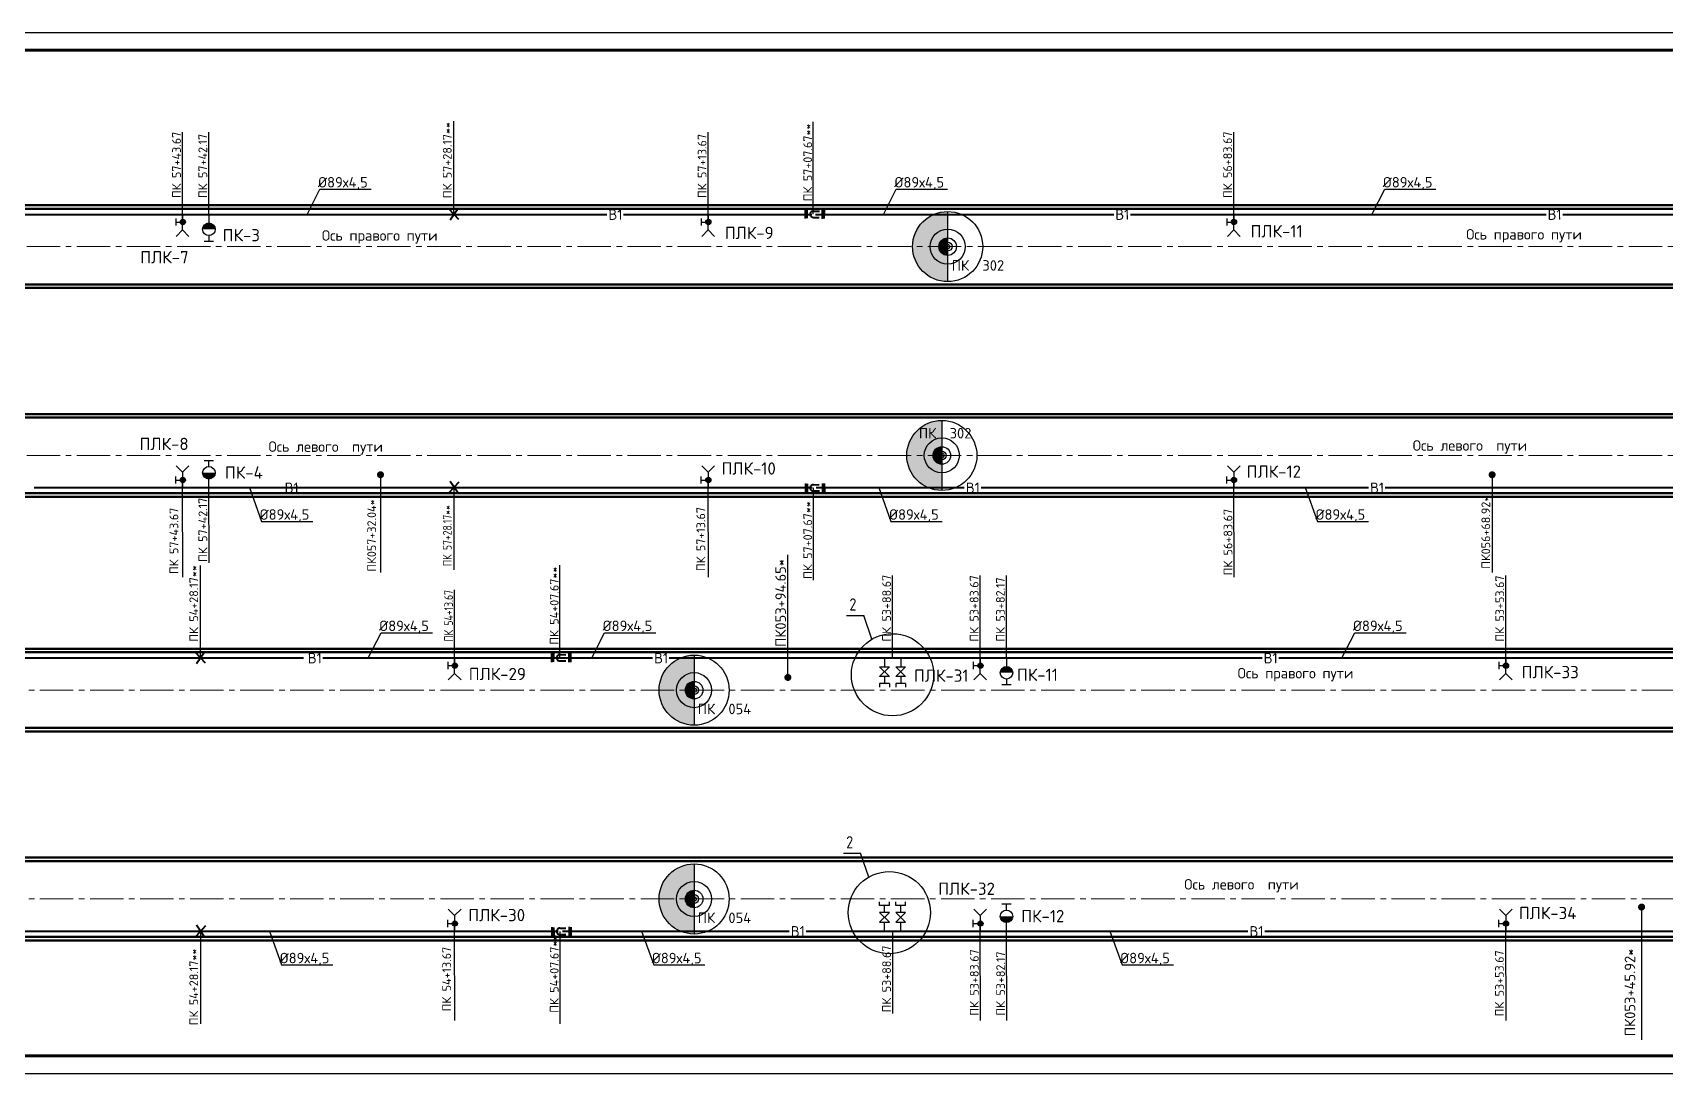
# Paper-space layout 'л2-л8' of a CAD drawing. Header units: millimetres. Extents: x 10032 to 18918, y -3051 to 627.
# Drawn here: x 17014.2 to 17480.1, y -1378.9 to -1081.9 of the extents above; entities that cross this region are included whole.
import ezdxf

# ---------------------------------------------------------------- set-up
doc = ezdxf.new("R2010")
doc.units = ezdxf.units.MM
doc.header["$LTSCALE"] = 0.5
doc.linetypes.add('CENTER2', pattern=[28.575, 19.05, -3.175, 3.175, -3.175])
for name, color, linetype in [('1_NADPIS', 7, 'Continuous'), ('3_Текст', 7, 'Continuous'), ('FORMAT', 7, 'Continuous'), ('NADPISI', 110, 'Continuous'), ('ВК_надписи', 7, 'Continuous'), ('ВК_сети', 4, 'Continuous'), ('ГТ_ПК', 2, 'Continuous'), ('ГТ_ПК @ 0.25', 2, 'Continuous'), ('ГТ_ПК @ 0.5', 2, 'Continuous'), ('ГТ_ПК @ 1', 2, 'Continuous'), ('ГТ_ПК @ 2', 2, 'Continuous'), ('ГТ_ПК @ 4', 2, 'Continuous')]:
    doc.layers.add(name, color=color, linetype=linetype)
for name, color, linetype, lineweight in [('1_PK500', 5, 'Continuous', 35), ('_Формат', 7, 'Continuous', 35), ('А_Конструкции', 4, 'Continuous', 50), ('АР_Оси', 242, 'CENTER2', 18)]:
    doc.layers.add(name, color=color, linetype=linetype, lineweight=lineweight)
doc.styles.add('RS-3-08', font='romans.shx', dxfattribs={"width": 0.8, "height": 3})
doc.styles.add('Стандарт ММП', font='isocpeur.ttf')

# ---------------------------------------------------------------- blocks, each defined once
blk = doc.blocks.new('ПК')
at = {"layer": 'ГТ_ПК'}
blk.add_hatch(color=0, dxfattribs=at).paths.add_polyline_path([(0, -2.5, 0.414214), (2.5, 0, 0.414214), (0, 2.5)])
at = {"layer": 'ГТ_ПК', "color": 0}
blk.add_line((0, -2.5), (0, 2.5), dxfattribs=at)
blk.add_circle((0, 0), 2.5, dxfattribs=at)
blk = doc.blocks.new('*U460')
at = {"layer": 'ГТ_ПК @ 0.25', "extrusion": (9.32183e-09, 7.72587e-22, 1), "xscale": 0.2500000000000059, "yscale": 0.2500000000000053, "zscale": 0.2500000000000053, "rotation": 180}
blk.add_blockref('ПК', (17275.31, -1142.99, 0), dxfattribs=at)
at = {"layer": 'ГТ_ПК @ 0.5', "extrusion": (9.32183e-09, 7.72587e-22, 1), "xscale": 0.5000000000000185, "yscale": 0.5000000000000173, "zscale": 0.5000000000000173, "rotation": 180}
blk.add_blockref('ПК', (17275.31, -1142.99, 0), dxfattribs=at)
at = {"layer": 'ГТ_ПК @ 1', "extrusion": (9.32183e-09, 7.72587e-22, 1), "rotation": 179.9999999999641}
blk.add_blockref('ПК', (17275.31, -1142.99, 0), dxfattribs=at)
at = {"layer": 'ГТ_ПК @ 2', "extrusion": (9.32183e-09, 7.72587e-22, 1), "xscale": 2.000000000000074, "yscale": 2.000000000000069, "zscale": 2.000000000000069, "rotation": 180}
blk.add_blockref('ПК', (17275.31, -1142.99, 0), dxfattribs=at)
at = {"layer": 'ГТ_ПК @ 4', "extrusion": (9.32183e-09, 7.72587e-22, 1), "xscale": 4.000000000000095, "yscale": 4.000000000000085, "zscale": 4.000000000000085, "rotation": 180}
blk.add_blockref('ПК', (17275.31, -1142.99, 0), dxfattribs=at)
blk = doc.blocks.new('*U463')
at = {"layer": 'ГТ_ПК @ 0.25', "extrusion": (9.32183e-09, 7.72587e-22, 1), "xscale": 0.2500000000000059, "yscale": 0.2500000000000053, "zscale": 0.2500000000000053, "rotation": 180}
blk.add_blockref('ПК', (17202.96, -1269.57, 0), dxfattribs=at)
at = {"layer": 'ГТ_ПК @ 0.5', "extrusion": (9.32183e-09, 7.72587e-22, 1), "xscale": 0.5000000000000185, "yscale": 0.5000000000000173, "zscale": 0.5000000000000173, "rotation": 180}
blk.add_blockref('ПК', (17202.96, -1269.57, 0), dxfattribs=at)
at = {"layer": 'ГТ_ПК @ 1', "extrusion": (9.32183e-09, 7.72587e-22, 1), "rotation": 179.9999999999641}
blk.add_blockref('ПК', (17202.96, -1269.57, 0), dxfattribs=at)
at = {"layer": 'ГТ_ПК @ 2', "extrusion": (9.32183e-09, 7.72587e-22, 1), "xscale": 2.000000000000074, "yscale": 2.000000000000069, "zscale": 2.000000000000069, "rotation": 180}
blk.add_blockref('ПК', (17202.96, -1269.57, 0), dxfattribs=at)
at = {"layer": 'ГТ_ПК @ 4', "extrusion": (9.32183e-09, 7.72587e-22, 1), "xscale": 4.000000000000095, "yscale": 4.000000000000085, "zscale": 4.000000000000085, "rotation": 180}
blk.add_blockref('ПК', (17202.96, -1269.57, 0), dxfattribs=at)
blk = doc.blocks.new('*U477')
at = {"layer": 'ГТ_ПК @ 0.25', "extrusion": (9.32183e-09, 7.72587e-22, 1), "xscale": 0.2500000000000059, "yscale": 0.2500000000000053, "zscale": 0.2500000000000053, "rotation": 180}
blk.add_blockref('ПК', (17273.65, -1202.59, 0), dxfattribs=at)
at = {"layer": 'ГТ_ПК @ 0.5', "extrusion": (9.32183e-09, 7.72587e-22, 1), "xscale": 0.5000000000000185, "yscale": 0.5000000000000173, "zscale": 0.5000000000000173, "rotation": 180}
blk.add_blockref('ПК', (17273.65, -1202.59, 0), dxfattribs=at)
at = {"layer": 'ГТ_ПК @ 1', "extrusion": (9.32183e-09, 7.72587e-22, 1), "rotation": 179.9999999999641}
blk.add_blockref('ПК', (17273.65, -1202.59, 0), dxfattribs=at)
at = {"layer": 'ГТ_ПК @ 2', "extrusion": (9.32183e-09, 7.72587e-22, 1), "xscale": 2.000000000000074, "yscale": 2.000000000000069, "zscale": 2.000000000000069, "rotation": 180}
blk.add_blockref('ПК', (17273.65, -1202.59, 0), dxfattribs=at)
at = {"layer": 'ГТ_ПК @ 4', "extrusion": (9.32183e-09, 7.72587e-22, 1), "xscale": 4.000000000000095, "yscale": 4.000000000000085, "zscale": 4.000000000000085, "rotation": 180}
blk.add_blockref('ПК', (17273.65, -1202.59, 0), dxfattribs=at)
blk = doc.blocks.new('*U480')
at = {"layer": 'ГТ_ПК @ 0.25', "extrusion": (9.32183e-09, 7.72587e-22, 1), "xscale": 0.2500000000000059, "yscale": 0.2500000000000053, "zscale": 0.2500000000000053, "rotation": 180}
blk.add_blockref('ПК', (17202.96, -1329.17, 0), dxfattribs=at)
at = {"layer": 'ГТ_ПК @ 0.5', "extrusion": (9.32183e-09, 7.72587e-22, 1), "xscale": 0.5000000000000185, "yscale": 0.5000000000000173, "zscale": 0.5000000000000173, "rotation": 180}
blk.add_blockref('ПК', (17202.96, -1329.17, 0), dxfattribs=at)
at = {"layer": 'ГТ_ПК @ 1', "extrusion": (9.32183e-09, 7.72587e-22, 1), "rotation": 179.9999999999641}
blk.add_blockref('ПК', (17202.96, -1329.17, 0), dxfattribs=at)
at = {"layer": 'ГТ_ПК @ 2', "extrusion": (9.32183e-09, 7.72587e-22, 1), "xscale": 2.000000000000074, "yscale": 2.000000000000069, "zscale": 2.000000000000069, "rotation": 180}
blk.add_blockref('ПК', (17202.96, -1329.17, 0), dxfattribs=at)
at = {"layer": 'ГТ_ПК @ 4', "extrusion": (9.32183e-09, 7.72587e-22, 1), "xscale": 4.000000000000095, "yscale": 4.000000000000085, "zscale": 4.000000000000085, "rotation": 180}
blk.add_blockref('ПК', (17202.96, -1329.17, 0), dxfattribs=at)

psp = doc.layouts.new('л2-л8')

# ---------------------------------------------------------------- hatches: boundary and pattern name
at = {"layer": 'ВК_сети', "ltscale": 0.5}
h = psp.add_hatch(color=5, dxfattribs=at)
h.paths.add_polyline_path([(17057.7718, -1135.9777, 0.41421356), (17057.0218, -1135.2277), (17057.0218, -1135.9777)])
h.paths.add_polyline_path([(17057.7718, -1135.9777), (17057.0218, -1135.9777), (17057.0218, -1136.7277, 0.41421356)])
h.paths.add_polyline_path([(17057.0218, -1135.9777), (17057.0218, -1135.2277, 0.58408052), (17056.38, -1136.3657)])
h.paths.add_polyline_path([(17057.0218, -1136.7277), (17057.0218, -1135.9777), (17056.38, -1136.3657, 0.26256208)])
h = psp.add_hatch(color=1, dxfattribs=at)
h.paths.add_polyline_path([(17062.6602, -1138.0366), (17066.2602, -1138.0366, 0.09159777), (17066.1414, -1137.3935), (17062.779, -1137.3935, 0.09159777)])
h.paths.add_polyline_path([(17062.779, -1137.3935), (17066.1414, -1137.3935, 0.68812614)])
h = psp.add_hatch(color=1, dxfattribs=at)
h.paths.add_polyline_path([(17062.6602, -1138.0366), (17066.2602, -1138.0366, 0.09159777), (17066.1414, -1137.3935), (17062.779, -1137.3935, 0.09159777)])
h.paths.add_polyline_path([(17062.779, -1137.3935), (17066.1414, -1137.3935, 0.68812614)])
h = psp.add_hatch(color=5, dxfattribs=at)
h.paths.add_polyline_path([(17207.7718, -1135.9777, 0.41421356), (17207.0218, -1135.2277), (17207.0218, -1135.9777)])
h.paths.add_polyline_path([(17207.7718, -1135.9777), (17207.0218, -1135.9777), (17207.0218, -1136.7277, 0.41421356)])
h.paths.add_polyline_path([(17207.0218, -1135.9777), (17207.0218, -1135.2277, 0.58408052), (17206.38, -1136.3657)])
h.paths.add_polyline_path([(17207.0218, -1136.7277), (17207.0218, -1135.9777), (17206.38, -1136.3657, 0.26256208)])
h = psp.add_hatch(color=5, dxfattribs=at)
h.paths.add_polyline_path([(17357.7718, -1135.9777, 0.41421356), (17357.0218, -1135.2277), (17357.0218, -1135.9777)])
h.paths.add_polyline_path([(17357.7718, -1135.9777), (17357.0218, -1135.9777), (17357.0218, -1136.7277, 0.41421356)])
h.paths.add_polyline_path([(17357.0218, -1135.9777), (17357.0218, -1135.2277, 0.58408052), (17356.38, -1136.3657)])
h.paths.add_polyline_path([(17357.0218, -1136.7277), (17357.0218, -1135.9777), (17356.38, -1136.3657, 0.26256208)])
h = psp.add_hatch(color=5, dxfattribs=at)
h.paths.add_polyline_path([(17057.7718, -1209.6009, -0.41421356), (17057.0218, -1210.3509), (17057.0218, -1209.6009)])
h.paths.add_polyline_path([(17057.7718, -1209.6009), (17057.0218, -1209.6009), (17057.0218, -1208.8509, -0.41421356)])
h.paths.add_polyline_path([(17057.0218, -1209.6009), (17057.0218, -1210.3509, -0.58408052), (17056.38, -1209.2129)])
h.paths.add_polyline_path([(17057.0218, -1208.8509), (17057.0218, -1209.6009), (17056.38, -1209.2129, -0.26256208)])
h = psp.add_hatch(color=1, dxfattribs=at)
h.paths.add_polyline_path([(17062.6602, -1207.542), (17066.2602, -1207.542, -0.09159777), (17066.1414, -1208.1851), (17062.779, -1208.1851, -0.09159777)])
h.paths.add_polyline_path([(17062.779, -1208.1851), (17066.1414, -1208.1851, -0.68812614)])
h = psp.add_hatch(color=1, dxfattribs=at)
h.paths.add_polyline_path([(17062.6602, -1207.542), (17066.2602, -1207.542, -0.09159777), (17066.1414, -1208.1851), (17062.779, -1208.1851, -0.09159777)])
h.paths.add_polyline_path([(17062.779, -1208.1851), (17066.1414, -1208.1851, -0.68812614)])
h = psp.add_hatch(color=5, dxfattribs=at)
h.paths.add_polyline_path([(17207.7718, -1209.6009, -0.41421356), (17207.0218, -1210.3509), (17207.0218, -1209.6009)])
h.paths.add_polyline_path([(17207.7718, -1209.6009), (17207.0218, -1209.6009), (17207.0218, -1208.8509, -0.41421356)])
h.paths.add_polyline_path([(17207.0218, -1209.6009), (17207.0218, -1210.3509, -0.58408052), (17206.38, -1209.2129)])
h.paths.add_polyline_path([(17207.0218, -1208.8509), (17207.0218, -1209.6009), (17206.38, -1209.2129, -0.26256208)])
h = psp.add_hatch(color=5, dxfattribs=at)
h.paths.add_polyline_path([(17357.7718, -1209.6009, -0.41421356), (17357.0218, -1210.3509), (17357.0218, -1209.6009)])
h.paths.add_polyline_path([(17357.7718, -1209.6009), (17357.0218, -1209.6009), (17357.0218, -1208.8509, -0.41421356)])
h.paths.add_polyline_path([(17357.0218, -1209.6009), (17357.0218, -1210.3509, -0.58408052), (17356.38, -1209.2129)])
h.paths.add_polyline_path([(17357.0218, -1208.8509), (17357.0218, -1209.6009), (17356.38, -1209.2129, -0.26256208)])
h = psp.add_hatch(color=5, dxfattribs=at)
h.paths.add_polyline_path([(17135.4214, -1262.5587, 0.41421356), (17134.6714, -1261.8087), (17134.6714, -1262.5587)])
h.paths.add_polyline_path([(17135.4214, -1262.5587), (17134.6714, -1262.5587), (17134.6714, -1263.3087, 0.41421356)])
h.paths.add_polyline_path([(17134.6714, -1262.5587), (17134.6714, -1261.8087, 0.58408052), (17134.0295, -1262.9467)])
h.paths.add_polyline_path([(17134.6714, -1263.3087), (17134.6714, -1262.5587), (17134.0295, -1262.9467, 0.26256208)])
h = psp.add_hatch(color=5, dxfattribs=at)
h.paths.add_polyline_path([(17285.4214, -1262.5587, 0.41421356), (17284.6714, -1261.8087), (17284.6714, -1262.5587)])
h.paths.add_polyline_path([(17285.4214, -1262.5587), (17284.6714, -1262.5587), (17284.6714, -1263.3087, 0.41421356)])
h.paths.add_polyline_path([(17284.6714, -1262.5587), (17284.6714, -1261.8087, 0.58408052), (17284.0295, -1262.9467)])
h.paths.add_polyline_path([(17284.6714, -1263.3087), (17284.6714, -1262.5587), (17284.0295, -1262.9467, 0.26256208)])
h = psp.add_hatch(color=5, dxfattribs=at)
h.paths.add_polyline_path([(17435.4214, -1262.5587, 0.41421356), (17434.6714, -1261.8087), (17434.6714, -1262.5587)])
h.paths.add_polyline_path([(17435.4214, -1262.5587), (17434.6714, -1262.5587), (17434.6714, -1263.3087, 0.41421356)])
h.paths.add_polyline_path([(17434.6714, -1262.5587), (17434.6714, -1261.8087, 0.58408052), (17434.0295, -1262.9467)])
h.paths.add_polyline_path([(17434.6714, -1263.3087), (17434.6714, -1262.5587), (17434.0295, -1262.9467, 0.26256208)])
h = psp.add_hatch(color=1, dxfattribs=at)
h.paths.add_polyline_path([(17290.3097, -1264.6177), (17293.9097, -1264.6177, 0.09159777), (17293.7909, -1263.9745), (17290.4285, -1263.9745, 0.09159777)])
h.paths.add_polyline_path([(17290.4285, -1263.9745), (17293.7909, -1263.9745, 0.68812614)])
h = psp.add_hatch(color=1, dxfattribs=at)
h.paths.add_polyline_path([(17290.3097, -1264.6177), (17293.9097, -1264.6177, 0.09159777), (17293.7909, -1263.9745), (17290.4285, -1263.9745, 0.09159777)])
h.paths.add_polyline_path([(17290.4285, -1263.9745), (17293.7909, -1263.9745, 0.68812614)])
h = psp.add_hatch(color=5, dxfattribs=at)
h.paths.add_polyline_path([(17135.4214, -1336.182, -0.41421356), (17134.6714, -1336.932), (17134.6714, -1336.182)])
h.paths.add_polyline_path([(17135.4214, -1336.182), (17134.6714, -1336.182), (17134.6714, -1335.432, -0.41421356)])
h.paths.add_polyline_path([(17134.6714, -1336.182), (17134.6714, -1336.932, -0.58408052), (17134.0295, -1335.794)])
h.paths.add_polyline_path([(17134.6714, -1335.432), (17134.6714, -1336.182), (17134.0295, -1335.794, -0.26256208)])
h = psp.add_hatch(color=5, dxfattribs=at)
h.paths.add_polyline_path([(17285.4214, -1336.182, -0.41421356), (17284.6714, -1336.932), (17284.6714, -1336.182)])
h.paths.add_polyline_path([(17285.4214, -1336.182), (17284.6714, -1336.182), (17284.6714, -1335.432, -0.41421356)])
h.paths.add_polyline_path([(17284.6714, -1336.182), (17284.6714, -1336.932, -0.58408052), (17284.0295, -1335.794)])
h.paths.add_polyline_path([(17284.6714, -1335.432), (17284.6714, -1336.182), (17284.0295, -1335.794, -0.26256208)])
h = psp.add_hatch(color=1, dxfattribs=at)
h.paths.add_polyline_path([(17290.3097, -1334.123), (17293.9097, -1334.123, -0.09159777), (17293.7909, -1334.7662), (17290.4285, -1334.7662, -0.09159777)])
h.paths.add_polyline_path([(17290.4285, -1334.7662), (17293.7909, -1334.7662, -0.68812614)])
h = psp.add_hatch(color=1, dxfattribs=at)
h.paths.add_polyline_path([(17290.3097, -1334.123), (17293.9097, -1334.123, -0.09159777), (17293.7909, -1334.7662), (17290.4285, -1334.7662, -0.09159777)])
h.paths.add_polyline_path([(17290.4285, -1334.7662), (17293.7909, -1334.7662, -0.68812614)])
h = psp.add_hatch(color=5, dxfattribs=at)
h.paths.add_polyline_path([(17435.4214, -1336.182, -0.41421356), (17434.6714, -1336.932), (17434.6714, -1336.182)])
h.paths.add_polyline_path([(17435.4214, -1336.182), (17434.6714, -1336.182), (17434.6714, -1335.432, -0.41421356)])
h.paths.add_polyline_path([(17434.6714, -1336.182), (17434.6714, -1336.932, -0.58408052), (17434.0295, -1335.794)])
h.paths.add_polyline_path([(17434.6714, -1335.432), (17434.6714, -1336.182), (17434.0295, -1335.794, -0.26256208)])

# ---------------------------------------------------------------- linework, layer by layer
at = {"layer": '1_NADPIS', "color": 1, "linetype": 'Continuous'}
for p, q in [((17134.3882, -1133.686), (17134.3882, -1107.1486, 0)), ((17236.9602, -1133.7415, 0), (17236.9602, -1107.3554, 0)), ((17056.9602, -1133.7977, 0), (17056.9602, -1110.2883, 0)), ((17064.4602, -1133.7977, 0), (17064.4602, -1110.2883, 0)), ((17206.9602, -1133.7977, 0), (17206.9602, -1110.2883, 0)), ((17356.9602, -1133.7977, 0), (17356.9602, -1110.2883, 0)), ((17113.4492, -1208.0932), (17113.4492, -1235.9705)), ((17430.7102, -1208.0932), (17430.7102, -1235.9705)), ((17057.0597, -1237.2885, 0), (17056.9594, -1211.5796, 0)), ((17064.5439, -1233.236, 0), (17064.4594, -1211.5796, 0)), ((17134.3882, -1211.7809, 0), (17134.3882, -1235.2109, 0)), ((17207.0597, -1237.2885, 0), (17206.9594, -1211.5796, 0)), ((17236.9602, -1211.8371, 0), (17236.9602, -1238.2232, 0)), ((17357.0597, -1237.2885, 0), (17356.9594, -1211.5796, 0)), ((17062.0378, -1260.2671), (17062.0378, -1233.9622, 0)), ((17164.6097, -1260.3226, 0), (17164.6097, -1233.9364, 0)), ((17229.7256, -1265.4399), (17229.6553, -1230.9288)), ((17259.6097, -1260.3788, 0), (17259.6097, -1236.8694, 0)), ((17284.6097, -1260.3788, 0), (17284.6097, -1236.8694, 0)), ((17292.1097, -1260.3788, 0), (17292.1097, -1236.8694, 0)), ((17434.6097, -1260.3788, 0), (17434.6097, -1236.8694, 0)), ((17134.6097, -1260.3788, 0), (17134.6097, -1240.9128, 0)), ((17473.3597, -1330.979), (17473.3597, -1369.3512)), ((17062.0378, -1338.4736), (17062.0378, -1364.7785, 0)), ((17134.7092, -1363.8696, 0), (17134.6089, -1338.1607, 0)), ((17164.6097, -1338.4181, 0), (17164.6097, -1364.8043, 0)), ((17259.6097, -1338.3619, 0), (17259.6097, -1361.8714, 0)), ((17284.7092, -1363.8696, 0), (17284.6089, -1338.1607, 0)), ((17292.2092, -1363.8696, 0), (17292.1089, -1338.1607, 0)), ((17434.7092, -1363.8696, 0), (17434.6089, -1338.1607, 0))]:
    psp.add_line(p, q, dxfattribs=at)
at = {"layer": '_Формат', "color": 7, "lineweight": 25}
for p, q in [((16500.968, -1081.9281), (17378.2322, -1081.9281)), ((16500.968, -1378.9281), (18125.4811, -1378.9281)), ((16500.968, -1378.9281), (17378.2322, -1378.9281))]:
    psp.add_line(p, q, dxfattribs=at)
at = {"layer": '_Формат', "color": 7, "lineweight": 60}
for p, q in [((16520.968, -1086.9281), (17373.2322, -1086.9281)), ((16520.968, -1373.9281), (18373.048, -1373.9281))]:
    psp.add_line(p, q, dxfattribs=at)
at = {"layer": 'FORMAT', "color": 7}
for p, q in [((17378.2322, -1081.9281), (18378.048, -1081.9281)), ((17378.2322, -1378.9281), (18378.048, -1378.9281))]:
    psp.add_line(p, q, dxfattribs=at)
at = {"layer": 'FORMAT', "lineweight": 60}
psp.add_line((17373.2322, -1086.9281), (18373.048, -1086.9281), dxfattribs=at)
at = {"layer": 'NADPISI', "color": 6, "lineweight": 9, "const_width": 1}
for points in [[(17112.9492, -1208.0932, 1), (17113.9492, -1208.0932, 1)], [(17430.2102, -1208.0932, 1), (17431.2102, -1208.0932, 1)], [(17472.8597, -1331.479, 1), (17473.8597, -1331.479, 1)]]:
    psp.add_lwpolyline(points, format="xyb", close=True, dxfattribs=at)
at = {"layer": 'NADPISI', "color": 2, "lineweight": 9, "const_width": 1, "elevation": 0}
psp.add_lwpolyline([(17229.2097, -1265.9396, 1), (17230.2097, -1265.9396, 1)], format="xyb", close=True, dxfattribs=at)
at = {"layer": 'А_Конструкции'}
for p, q in [((16644.6602, -1131.1893), (18104.3859, -1131.1893)), ((16644.6602, -1132.1893), (18104.3859, -1132.1893)), ((16644.6602, -1153.7893), (18104.3859, -1153.7893)), ((16644.6602, -1154.7893), (18104.3859, -1154.7893)), ((16644.6602, -1190.7893), (18104.3859, -1190.7893)), ((16644.6602, -1191.7893), (18104.3859, -1191.7893)), ((16644.6602, -1213.3893), (18104.3859, -1213.3893)), ((16644.6602, -1214.3893), (18104.3859, -1214.3893)), ((16532.0354, -1257.7703), (17913.7462, -1257.7703)), ((16532.0354, -1258.7703), (17913.7462, -1258.7703)), ((16532.0354, -1280.3704), (17913.7462, -1280.3703)), ((16532.0354, -1281.3704), (17913.7462, -1281.3703)), ((16532.0354, -1317.3703), (17913.7462, -1317.3703)), ((16532.0354, -1318.3703), (17913.7462, -1318.3703)), ((16532.0354, -1339.9704), (17913.7462, -1339.9703)), ((16532.0354, -1340.9704), (17913.7462, -1340.9703))]:
    psp.add_line(p, q, dxfattribs=at)
at = {"layer": 'АР_Оси', "color": 7}
for p, q in [((16526.7353, -1142.9893), (18102.8294, -1142.9893)), ((16526.7353, -1202.5893), (18102.8294, -1202.5893)), ((16530.4789, -1269.5704), (17912.1897, -1269.5704)), ((16530.4789, -1329.1704), (17912.1897, -1329.1704))]:
    psp.add_line(p, q, dxfattribs=at)
at = {"layer": 'ВК_надписи'}
for p, q in [((17092.513, -1133.7977, 0), (17096.1727, -1126.6, 0)), ((17096.1727, -1126.6, 0), (17110.8122, -1126.6, 0)), ((17257.0021, -1133.7977, 0), (17260.6618, -1126.6, 0)), ((17260.6618, -1126.6, 0), (17275.3013, -1126.6, 0)), ((17396.3862, -1133.7977, 0), (17400.0459, -1126.6, 0)), ((17400.0459, -1126.6, 0), (17414.6854, -1126.6, 0)), ((17076.0336, -1211.7809, 0), (17079.4859, -1221.412, 0)), ((17255.6776, -1211.7809, 0), (17259.1299, -1221.412, 0)), ((17377.3787, -1211.7809, 0), (17380.8309, -1221.412, 0)), ((17079.4859, -1221.412, 0), (17094.1253, -1221.412, 0)), ((17259.1299, -1221.412, 0), (17273.7694, -1221.412, 0)), ((17380.8309, -1221.412, 0), (17395.4704, -1221.412, 0)), ((17109.9513, -1260.3788, 0), (17113.611, -1253.1811, 0)), ((17113.611, -1253.1811, 0), (17128.2505, -1253.1811, 0)), ((17173.7241, -1260.3788, 0), (17177.3839, -1253.1811, 0)), ((17177.3839, -1253.1811, 0), (17192.0233, -1253.1811, 0)), ((17387.8589, -1260.3788, 0), (17391.5186, -1253.1811, 0)), ((17391.5186, -1253.1811, 0), (17406.1581, -1253.1811, 0)), ((17081.7558, -1338.362, 0), (17085.2081, -1347.9931, 0)), ((17187.9678, -1338.362, 0), (17191.4201, -1347.9931, 0)), ((17321.6349, -1338.362, 0), (17325.0872, -1347.9931, 0)), ((17085.2081, -1347.9931, 0), (17099.8476, -1347.9931, 0)), ((17191.4201, -1347.9931, 0), (17206.0596, -1347.9931, 0)), ((17325.0872, -1347.9931, 0), (17339.7266, -1347.9931, 0))]:
    psp.add_line(p, q, dxfattribs=at)
at = {"layer": 'ВК_надписи', "color": 2, "ltscale": 0.5}
for p, q in [((17246.461, -1248.2456, 0), (17251.4011, -1248.2456, 0)), ((17253.6911, -1255.0402, 0), (17251.4011, -1248.2456, 0)), ((17245.5447, -1316.1242, 2.5811), (17250.4848, -1316.1242, 2.5811)), ((17252.7748, -1322.9187, 2.5811), (17250.4848, -1316.1242, 2.5811))]:
    psp.add_line(p, q, dxfattribs=at)
at = {"layer": 'ВК_сети', "color": 5, "lineweight": 40, "ltscale": 0.5}
for p, q in [((17135.8383, -1135.2935, 0), (17133.0821, -1132.3019, 0)), ((17135.5938, -1132.1091, 0), (17133.3266, -1135.4864, 0)), ((17234.6966, -1134.9552, 0), (17234.727, -1132.4727, 0)), ((17235.1929, -1134.8952, 0), (17235.2234, -1132.4127, 0)), ((17237.0161, -1134.6398, 0), (17238.6869, -1134.6603, 0)), ((17237.0381, -1132.8449, 0), (17238.7089, -1132.8654, 0)), ((17239.5961, -1135.0153, 0), (17239.6266, -1132.5328, 0)), ((17240.0925, -1134.9552, 0), (17240.123, -1132.4727, 0)), ((17135.8383, -1210.1734, 0), (17133.0821, -1213.165, 0)), ((17135.5938, -1213.3578, 0), (17133.3266, -1209.9805, 0)), ((17234.6966, -1210.6234, 0), (17234.727, -1213.1059, 0)), ((17235.1929, -1210.6835, 0), (17235.2234, -1213.166, 0)), ((17237.0161, -1210.9388, 0), (17238.6869, -1210.9184, 0)), ((17239.5961, -1210.5634, 0), (17239.6266, -1213.0459, 0)), ((17240.0925, -1210.6234, 0), (17240.123, -1213.1059, 0)), ((17237.0381, -1212.7337, 0), (17238.7089, -1212.7132, 0)), ((17063.4878, -1261.8746, 0), (17060.7317, -1258.883, 0)), ((17063.2433, -1258.6902, 0), (17060.9761, -1262.0674, 0)), ((17162.3461, -1261.5363, 0), (17162.3765, -1259.0538, 0)), ((17162.8425, -1261.4762, 0), (17162.8729, -1258.9937, 0)), ((17164.6656, -1261.2208, 0), (17166.3364, -1261.2413, 0)), ((17164.6876, -1259.4259, 0), (17166.3584, -1259.4464, 0)), ((17167.2457, -1261.5963, 0), (17167.2761, -1259.1138, 0)), ((17167.742, -1261.5363, 0), (17167.7725, -1259.0537, 0)), ((17063.4878, -1336.8661, 0), (17060.7317, -1339.8577, 0)), ((17063.2433, -1340.0506, 0), (17060.9761, -1336.6733, 0)), ((17162.3461, -1337.2044, 0), (17162.3765, -1339.687, 0)), ((17162.8425, -1337.2645, 0), (17162.8729, -1339.747, 0)), ((17167.2457, -1337.1444, 0), (17167.2761, -1339.6269, 0)), ((17167.742, -1337.2044, 0), (17167.7725, -1339.687, 0)), ((17164.6656, -1337.5199, 0), (17166.3364, -1337.4994, 0)), ((17164.6876, -1339.3148, 0), (17166.3584, -1339.2943, 0))]:
    psp.add_line(p, q, dxfattribs=at)
at = {"layer": 'ВК_сети', "color": 5, "ltscale": 0.5}
for p, q in [((17054.9922, -1134.946, 0), (17054.9922, -1137.0079)), ((17054.9922, -1135.977, 0), (17057.0218, -1135.977, 0)), ((17056.9602, -1138.2365, 0), (17056.9602, -1133.7977)), ((17204.9922, -1134.946, 0), (17204.9922, -1137.0079)), ((17204.9922, -1135.977, 0), (17207.0218, -1135.977, 0)), ((17206.9602, -1138.2365, 0), (17206.9602, -1133.7977)), ((17354.9922, -1134.946, 0), (17354.9922, -1137.0079)), ((17354.9922, -1135.977, 0), (17357.0218, -1135.977, 0)), ((17356.9602, -1138.2365, 0), (17356.9602, -1133.7977)), ((17056.9602, -1138.2365), (17055.136, -1140.0607)), ((17056.9602, -1138.2365), (17058.7844, -1140.0607)), ((17206.9602, -1138.2365), (17205.136, -1140.0607)), ((17206.9602, -1138.2365), (17208.7844, -1140.0607)), ((17356.9602, -1138.2365), (17355.136, -1140.0607)), ((17356.9602, -1138.2365), (17358.7844, -1140.0607)), ((17056.9602, -1207.3421), (17055.136, -1205.5179)), ((17056.9602, -1207.3421), (17058.7844, -1205.5179)), ((17206.9602, -1207.3421), (17205.136, -1205.5179)), ((17206.9602, -1207.3421), (17208.7844, -1205.5179)), ((17356.9602, -1207.3421), (17355.136, -1205.5179)), ((17356.9602, -1207.3421), (17358.7844, -1205.5179)), ((17054.9922, -1210.6326, 0), (17054.9922, -1208.5707)), ((17054.9922, -1209.6017, 0), (17057.0218, -1209.6017, 0)), ((17056.9602, -1207.3421, 0), (17056.9602, -1211.7809)), ((17204.9922, -1210.6326, 0), (17204.9922, -1208.5707)), ((17204.9922, -1209.6017, 0), (17207.0218, -1209.6017, 0)), ((17206.9602, -1207.3421, 0), (17206.9602, -1211.7809)), ((17354.9922, -1210.6326, 0), (17354.9922, -1208.5707)), ((17354.9922, -1209.6017, 0), (17357.0218, -1209.6017, 0)), ((17356.9602, -1207.3421, 0), (17356.9602, -1211.7809)), ((17132.6418, -1261.5271, 0), (17132.6418, -1263.5889, 0)), ((17132.6418, -1262.558, 0), (17134.6714, -1262.558, 0)), ((17134.6097, -1264.8175, 0), (17134.6097, -1260.3788, 0)), ((17282.6418, -1261.5271, 0), (17282.6418, -1263.5889, 0)), ((17282.6418, -1262.558, 0), (17284.6714, -1262.558, 0)), ((17284.6097, -1264.8175, 0), (17284.6097, -1260.3788, 0)), ((17432.6418, -1261.5271, 0), (17432.6418, -1263.5889, 0)), ((17432.6418, -1262.558, 0), (17434.6714, -1262.558, 0)), ((17434.6097, -1264.8175, 0), (17434.6097, -1260.3788, 0)), ((17134.6097, -1264.8175, 0), (17132.7855, -1266.6417, 0)), ((17134.6097, -1264.8175, 0), (17136.4339, -1266.6417, 0)), ((17284.6097, -1264.8175, 0), (17282.7855, -1266.6417, 0)), ((17284.6097, -1264.8175, 0), (17286.4339, -1266.6417, 0)), ((17434.6097, -1264.8175, 0), (17432.7855, -1266.6417, 0)), ((17434.6097, -1264.8175, 0), (17436.4339, -1266.6417, 0)), ((17134.6097, -1333.9232, 0), (17132.7855, -1332.099, 0)), ((17134.6097, -1333.9232, 0), (17136.4339, -1332.099, 0)), ((17284.6097, -1333.9232, 0), (17282.7855, -1332.099, 0)), ((17284.6097, -1333.9232, 0), (17286.4339, -1332.099, 0)), ((17434.6097, -1333.9232, 0), (17432.7855, -1332.099, 0)), ((17434.6097, -1333.9232, 0), (17436.4339, -1332.099, 0)), ((17132.6418, -1337.2136, 0), (17132.6418, -1335.1518, 0)), ((17132.6418, -1336.1827, 0), (17134.6714, -1336.1827, 0)), ((17134.6097, -1333.9232, 0), (17134.6097, -1338.3619, 0)), ((17282.6418, -1337.2136, 0), (17282.6418, -1335.1518, 0)), ((17282.6418, -1336.1827, 0), (17284.6714, -1336.1827, 0)), ((17284.6097, -1333.9232, 0), (17284.6097, -1338.3619, 0)), ((17432.6418, -1337.2136, 0), (17432.6418, -1335.1518, 0)), ((17432.6418, -1336.1827, 0), (17434.6714, -1336.1827, 0)), ((17434.6097, -1333.9232, 0), (17434.6097, -1338.3619, 0))]:
    psp.add_line(p, q, dxfattribs=at)
at = {"layer": 'ВК_сети', "color": 1, "lineweight": 30, "ltscale": 0.5, "extrusion": (-3.27269e-07, 1.1423e-06, 1)}
for p, q in [((17056.9602, -1133.7977), (17056.9602, -1136.7526, 0)), ((17206.9602, -1133.7977), (17206.9602, -1136.7526, 0)), ((17356.9602, -1133.7977), (17356.9602, -1136.7526, 0)), ((17134.6097, -1260.3788, 0), (17134.6097, -1263.3337, 0)), ((17284.6097, -1260.3788, 0), (17284.6097, -1263.3337, 0)), ((17434.6097, -1260.3788, 0), (17434.6097, -1263.3337, 0))]:
    psp.add_line(p, q, dxfattribs=at)
at = {"layer": 'ВК_сети', "color": 1, "lineweight": 30, "ltscale": 0.5}
for p, q in [((17064.4602, -1136.7592, -0.0001), (17063.9429, -1136.763, -0.0001)), ((17064.4602, -1136.7592, -0.0001), (17063.9429, -1136.763, -0.0001)), ((17064.4573, -1136.3572, -0.0001), (17064.4602, -1136.7592, -0.0001)), ((17064.4573, -1136.3572, -0.0001), (17064.4602, -1136.7592, -0.0001)), ((17064.4602, -1136.7592, -0.0001), (17064.9776, -1136.7554, -0.0001)), ((17064.4602, -1136.7592, -0.0001), (17064.9776, -1136.7554, -0.0001)), ((17064.4602, -1208.8194, -0.0001), (17063.9429, -1208.8156, -0.0001)), ((17064.4602, -1208.8194, -0.0001), (17063.9429, -1208.8156, -0.0001)), ((17064.4573, -1209.2214, -0.0001), (17064.4602, -1208.8194, -0.0001)), ((17064.4573, -1209.2214, -0.0001), (17064.4602, -1208.8194, -0.0001)), ((17064.4602, -1208.8194, -0.0001), (17064.9776, -1208.8233, -0.0001)), ((17064.4602, -1208.8194, -0.0001), (17064.9776, -1208.8233, -0.0001)), ((17292.1097, -1263.3402, -0.0001), (17291.5924, -1263.344, -0.0001)), ((17292.1097, -1263.3402, -0.0001), (17291.5924, -1263.344, -0.0001)), ((17292.1068, -1262.9382, -0.0001), (17292.1097, -1263.3402, -0.0001)), ((17292.1068, -1262.9382, -0.0001), (17292.1097, -1263.3402, -0.0001)), ((17292.1097, -1263.3402, -0.0001), (17292.6271, -1263.3364, -0.0001)), ((17292.1097, -1263.3402, -0.0001), (17292.6271, -1263.3364, -0.0001)), ((17292.1097, -1335.4005, -0.0001), (17291.5924, -1335.3967, -0.0001)), ((17292.1097, -1335.4005, -0.0001), (17291.5924, -1335.3967, -0.0001)), ((17292.1068, -1335.8025, -0.0001), (17292.1097, -1335.4005, -0.0001)), ((17292.1068, -1335.8025, -0.0001), (17292.1097, -1335.4005, -0.0001)), ((17292.1097, -1335.4005, -0.0001), (17292.6271, -1335.4043, -0.0001)), ((17292.1097, -1335.4005, -0.0001), (17292.6271, -1335.4043, -0.0001))]:
    psp.add_line(p, q, dxfattribs=at)
at = {"layer": 'ВК_сети', "color": 1, "ltscale": 0.5}
for p, q in [((17064.4602, -1133.7977, 0), (17064.4602, -1136.2366, 0)), ((17064.4602, -1133.7977, 0), (17064.4602, -1136.2366, 0)), ((17065.8021, -1141.4896, 0), (17063.1183, -1141.4896, 0)), ((17065.8021, -1141.4896, 0), (17063.1183, -1141.4896, 0)), ((17064.4602, -1139.8366, 0), (17064.4602, -1141.4896, 0)), ((17064.4602, -1139.8366, 0), (17064.4602, -1141.4896, 0)), ((17065.8021, -1204.089, 0), (17063.1183, -1204.089, 0)), ((17065.8021, -1204.089, 0), (17063.1183, -1204.089, 0)), ((17064.4602, -1205.742, 0), (17064.4602, -1204.089, 0)), ((17064.4602, -1205.742, 0), (17064.4602, -1204.089, 0)), ((17064.4602, -1211.7809, 0), (17064.4602, -1209.342, 0)), ((17064.4602, -1211.7809, 0), (17064.4602, -1209.342, 0)), ((17292.1097, -1260.3788, 0), (17292.1097, -1262.8177, 0)), ((17292.1097, -1260.3788, 0), (17292.1097, -1262.8177, 0)), ((17292.1097, -1266.4177, 0), (17292.1097, -1268.0706, 0)), ((17292.1097, -1266.4177, 0), (17292.1097, -1268.0706, 0)), ((17293.4516, -1268.0706, 0), (17290.7678, -1268.0706, 0)), ((17293.4516, -1268.0706, 0), (17290.7678, -1268.0706, 0)), ((17293.4516, -1330.6701, 0), (17290.7678, -1330.6701, 0)), ((17293.4516, -1330.6701, 0), (17290.7678, -1330.6701, 0)), ((17292.1097, -1332.323, 0), (17292.1097, -1330.6701, 0)), ((17292.1097, -1332.323, 0), (17292.1097, -1330.6701, 0)), ((17292.1097, -1338.3619, 0), (17292.1097, -1335.923, 0)), ((17292.1097, -1338.3619, 0), (17292.1097, -1335.923, 0))]:
    psp.add_line(p, q, dxfattribs=at)
at = {"layer": 'ВК_сети', "color": 1, "lineweight": 30, "ltscale": 0.5, "extrusion": (-3.27269e-07, -1.1423e-06, 1)}
for p, q in [((17056.9602, -1211.7809), (17056.9602, -1208.826, 0)), ((17206.9602, -1211.7809), (17206.9602, -1208.826, 0)), ((17356.9602, -1211.7809), (17356.9602, -1208.826, 0)), ((17134.6097, -1338.3619, 0), (17134.6097, -1335.407, 0)), ((17284.6097, -1338.3619, 0), (17284.6097, -1335.407, 0)), ((17434.6097, -1338.3619, 0), (17434.6097, -1335.407, 0))]:
    psp.add_line(p, q, dxfattribs=at)
at = {"layer": 'ВК_сети', "color": 2, "lineweight": 30, "ltscale": 0.5}
for p, q in [((17257.2934, -1260.4596, 2.5811), (17257.2934, -1262.9179, 2.5811)), ((17261.926, -1260.4596, 2.5811), (17261.926, -1262.9179, 2.5811)), ((17255.8934, -1265.718, 2.5811), (17258.6934, -1262.918, 2.5811)), ((17258.6934, -1265.718, 2.5811), (17255.8934, -1262.918, 2.5811)), ((17255.8934, -1262.918, 2.5811), (17258.6934, -1262.918, 2.5811)), ((17258.6934, -1265.718, 2.5811), (17255.8934, -1265.718, 2.5811)), ((17257.2934, -1265.718, 2.5811), (17257.2934, -1267.718, 2.5811)), ((17260.526, -1265.718, 2.5811), (17263.326, -1262.918, 2.5811)), ((17263.326, -1265.718, 2.5811), (17260.526, -1262.918, 2.5811)), ((17260.526, -1262.918, 2.5811), (17263.326, -1262.918, 2.5811)), ((17263.326, -1265.718, 2.5811), (17260.526, -1265.718, 2.5811)), ((17261.926, -1265.718, 2.5811), (17261.926, -1267.718, 2.5811)), ((17258.6934, -1267.718, 2.5811), (17255.8934, -1267.718, 2.5811)), ((17255.8934, -1267.718, 2.5811), (17255.8934, -1268.718, 2.5811)), ((17258.6934, -1267.718, 2.5811), (17258.6934, -1268.718, 2.5811)), ((17263.326, -1267.718, 2.5811), (17260.526, -1267.718, 2.5811)), ((17260.526, -1267.718, 2.5811), (17260.526, -1268.718, 2.5811)), ((17263.326, -1267.718, 2.5811), (17263.326, -1268.718, 2.5811)), ((17255.8934, -1331.0228, 2.5811), (17255.8934, -1330.0228, 2.5811)), ((17258.6934, -1331.0228, 2.5811), (17255.8934, -1331.0228, 2.5811)), ((17257.2934, -1333.0228, 2.5811), (17257.2934, -1331.0228, 2.5811)), ((17258.6934, -1331.0228, 2.5811), (17258.6934, -1330.0228, 2.5811)), ((17260.526, -1331.0228, 2.5811), (17260.526, -1330.0228, 2.5811)), ((17263.326, -1331.0228, 2.5811), (17260.526, -1331.0228, 2.5811)), ((17261.926, -1333.0228, 2.5811), (17261.926, -1331.0228, 2.5811)), ((17263.326, -1331.0228, 2.5811), (17263.326, -1330.0228, 2.5811)), ((17255.8934, -1333.0228, 2.5811), (17258.6934, -1335.8228, 2.5811)), ((17258.6934, -1333.0228, 2.5811), (17255.8934, -1335.8228, 2.5811)), ((17258.6934, -1333.0228, 2.5811), (17255.8934, -1333.0228, 2.5811)), ((17255.8934, -1335.8228, 2.5811), (17258.6934, -1335.8228, 2.5811)), ((17257.2934, -1338.2811, 2.5811), (17257.2934, -1335.8228, 2.5811)), ((17260.526, -1333.0228, 2.5811), (17263.326, -1335.8228, 2.5811)), ((17263.326, -1333.0228, 2.5811), (17260.526, -1335.8228, 2.5811)), ((17263.326, -1333.0228, 2.5811), (17260.526, -1333.0228, 2.5811)), ((17260.526, -1335.8228, 2.5811), (17263.326, -1335.8228, 2.5811)), ((17261.926, -1338.2811, 2.5811), (17261.926, -1335.8228, 2.5811))]:
    psp.add_line(p, q, dxfattribs=at)
at = {"layer": 'ВК_сети', "color": 2, "lineweight": 40, "ltscale": 0.5, "elevation": 0}
for points in [[(16969.7686, -1133.7977), (17178.038, -1133.7977)], [(17182.8382, -1133.7977), (17236.5182, -1133.7977)], [(17237.6128, -1133.7977), (17322.7006, -1133.7977)], [(17327.5008, -1133.7977), (17446.0833, -1133.7977)], [(17450.8835, -1133.7977), (17595.8719, -1133.7977)], [(17014.5775, -1211.7809), (17114.6932, -1211.7809)], [(17114.6932, -1211.7809), (17133.1667, -1211.7809)], [(17133.1667, -1211.7809), (17236.6131, -1211.7809)], [(17237.8175, -1211.7809), (17280.0369, -1211.7809)], [(17284.8371, -1211.7809), (17395.4121, -1211.7809)], [(17400.2123, -1211.7809), (17561.6125, -1211.7809)], [(16999.4433, -1260.3784), (17091.4724, -1260.3784)], [(17097.0263, -1260.3788), (17191.0723, -1260.3788)], [(17195.8725, -1260.3788), (17365.0495, -1260.3788)], [(17369.8498, -1260.3788), (17483.885, -1260.3788)], [(16999.331, -1338.362), (17164.1806, -1338.362)], [(17165.3469, -1338.362), (17230.093, -1338.362)], [(17234.8932, -1338.362), (17361.0133, -1338.362)], [(17365.8135, -1338.362), (17520.3622, -1338.362)]]:
    psp.add_lwpolyline(points, dxfattribs=at)
at = {"layer": 'ВК_сети', "color": 5, "ltscale": 0.5}
for centre in [(17057.0218, -1135.9777, 0), (17207.0218, -1135.9777, 0), (17357.0218, -1135.9777, 0), (17057.0218, -1209.6009, 0), (17207.0218, -1209.6009, 0), (17357.0218, -1209.6009, 0), (17134.6714, -1262.5587, 0), (17284.6714, -1262.5587, 0), (17434.6714, -1262.5587, 0), (17134.6714, -1336.182, 0), (17284.6714, -1336.182, 0), (17434.6714, -1336.182, 0)]:
    psp.add_circle(centre, 0.75, dxfattribs=at)
at = {"layer": 'ВК_сети', "color": 1, "ltscale": 0.5}
for centre in [(17064.4602, -1138.0366, 0), (17064.4602, -1138.0366, 0), (17064.4602, -1207.542, 0), (17064.4602, -1207.542, 0), (17292.1097, -1264.6177, 0), (17292.1097, -1264.6177, 0), (17292.1097, -1334.123, 0), (17292.1097, -1334.123, 0)]:
    psp.add_circle(centre, 1.8, dxfattribs=at)
at = {"layer": 'ВК_сети', "color": 2, "lineweight": 30}
for centre in [(17259.5802, -1265.1771, 0), (17258.6639, -1333.0556, 2.5811)]:
    psp.add_circle(centre, 11.7234, dxfattribs=at)
at = {"layer": 'ВК_сети', "color": 5, "lineweight": 40, "ltscale": 0.5}
for centre, start, end in [((17236.9602, -1133.7415, 0), 85.038167, 273.557419), ((17236.9602, -1211.8371, 0), 86.442581, 274.961833), ((17164.6097, -1260.3226, 0), 85.038167, 273.557419), ((17164.6097, -1338.4181, 0), 86.442581, 274.961833)]:
    psp.add_arc(centre, 0.9, start, end, dxfattribs=at)

# ---------------------------------------------------------------- block references
at = {"layer": 'ГТ_ПК', "color": 6, "linetype": 'Continuous', "lineweight": 120}
for name in ['*U460', '*U477', '*U463', '*U480']:
    psp.add_blockref(name, (0, 0), dxfattribs=at)

# ---------------------------------------------------------------- texts
at = {"layer": '1_NADPIS', "color": 1, "linetype": 'Continuous', "style": 'Стандарт ММП'}
for s, height, rotation, p in [('ПК 57+28.17**', 2.5, 90, (17133.7577, -1129.1805, 0)), (' ПК 57+07.67**', 2.5, 90, (17236.6376, -1131.637, 0)), ('ПК 57+43.67', 2.5, 90, (17056.4824, -1129.1344, 0)), ('ПК 57+42.17', 2.5, 90, (17063.9824, -1129.1344, 0)), ('ПК 57+13.67', 2.5, 90, (17206.4824, -1129.1344, 0)), ('ПК 56+83.67', 2.5, 90, (17356.4824, -1129.1344, 0)), ('ПК-3', 3.5, 360, (17068.4175, -1141.4753, 0)), ('ПК-4', 3.5, 360, (17069.0607, -1209.2128)), ('ПК 57+42.17', 2.5, 90, (17063.9993, -1232.9692, 0)), ('ПК057+32.04*', 2.5, 90, (17112.1775, -1235.7383, 3.4547)), (' ПК 57+07.67**', 2.5, 90, (17236.6376, -1239.4069, 0)), ('ПК056+68.92*', 2.5, 90, (17430.1537, -1234.9399, 3.4547)), ('ПК 57+43.67', 2.5, 90, (17055.7387, -1236.4349, 0)), ('ПК 57+13.67', 2.5, 90, (17206.1177, -1235.6084, 0)), ('ПК 56+83.67', 2.5, 90, (17356.5723, -1236.8338)), ('ПК 54+28.17**', 2.5, 90, (17061.4072, -1255.7615, 0)), (' ПК 54+07.67**', 2.5, 90, (17164.2871, -1258.218, 0)), ('ПК053+94.65*', 3, 90.010717, (17229.1484, -1257.2507, 0)), ('ПК 53+88.67', 2.5, 90, (17259.1319, -1255.7154, 0)), ('ПК 53+83.67', 2.5, 90, (17284.1319, -1255.7154, 0)), ('ПК 53+82.17', 2.5, 90, (17291.6319, -1255.7154, 0)), ('ПК 53+53.67', 2.5, 90, (17434.1319, -1255.7154, 0)), ('ПК-11', 3.5, 360, (17295.1013, -1266.9406)), ('ПК-12', 3.5, 360, (17296.3064, -1335.8098)), (' ПК 54+07.67**', 2.5, 90, (17164.2871, -1363.2424, 0)), ('ПК 54+28.17**', 2.5, 90, (17061.4072, -1365.1989, 0)), ('ПК 54+13.67', 2.5, 90, (17133.5771, -1361.253, 0)), ('ПК 53+88.67', 2.5, 90, (17259.1319, -1361.5253, 0)), ('ПК 53+83.67', 2.5, 90, (17284.1818, -1362.4683, 0)), ('ПК 53+82.17', 2.5, 90, (17291.6818, -1362.4683, 0)), ('ПК 53+53.67', 2.5, 90, (17434.0434, -1362.6881, 0)), ('ПК053+45.92*', 3, 90.010717, (17471.55, -1368.3259, 3.4547))]:
    psp.add_text(s, height=height, rotation=rotation, dxfattribs=at).set_placement(p)
at = {"layer": '1_NADPIS', "linetype": 'Continuous', "style": 'Стандарт ММП'}
for s, p in [('ПЛК-11', (17361.7602, -1140.3581, 0)), ('ПЛК-9', (17211.704, -1140.8311, 0)), ('ПЛК-7', (17044.8831, -1147.7586, 0)), ('ПЛК-8', (17044.6823, -1201.0451, 0)), ('ПЛК-10', (17210.7677, -1208.0597, 0)), ('ПЛК-12', (17360.6601, -1208.9516, 0)), ('ПЛК-33', (17439.1552, -1266.1768, 0)), ('ПЛК-29', (17138.6304, -1266.7183, 0)), ('ПЛК-31', (17265.7001, -1267.1873, 0)), ('ПЛК-32', (17272.5969, -1327.999, 0)), ('ПЛК-30', (17138.5006, -1335.5209, 0)), ('ПЛК-34', (17438.324, -1334.9279, 0))]:
    psp.add_text(s, height=3.5, rotation=360, dxfattribs=at).set_placement(p)
at = {"layer": '1_NADPIS', "color": 1, "linetype": 'Continuous', "style": 'Стандарт ММП', "width": 0.8}
for s, p in [('ПК 57+28.17**', (17133.7577, -1234.1747, 0)), ('ПК 54+13.67', (17134.1319, -1255.7154, 0))]:
    psp.add_text(s, height=2.5, rotation=90, dxfattribs=at).set_placement(p)
at = {"layer": '1_PK500', "style": 'Стандарт ММП'}
for p in [(17178.5034, -1135.3607), (17323.166, -1135.3607), (17446.5487, -1135.3607), (17086.103, -1213.3439), (17280.5023, -1213.3439), (17395.8775, -1213.3439), (17092.6915, -1261.9418), (17191.5377, -1261.9418), (17365.5149, -1261.9418), (17230.5584, -1339.925), (17361.4787, -1339.925)]:
    psp.add_text('В1', height=3, rotation=0.560426, dxfattribs=at).set_placement(p)
at = {"layer": '3_Текст', "color": 255, "style": 'Стандарт ММП'}
for s, p in [('Ось правого пути', (17096.7126, -1141.3026)), ('Ось правого пути', (17423.2872, -1140.9772)), ('Ось левого  пути', (17081.4783, -1201.5627, -0.0004)), ('Ось левого  пути', (17408.0529, -1201.2373, -0.0004)), ('Ось правого пути', (17358.0752, -1266.2212)), ('Ось левого  пути', (17342.841, -1326.4813, -0.0004))]:
    psp.add_text(s, height=3, dxfattribs=at).set_placement(p)
at = {"layer": 'ВК_надписи', "lineweight": 30, "ltscale": 0.5, "style": 'Стандарт ММП'}
for p in [(17095.6118, -1126.1288, 0), (17260.1009, -1126.1288, 0), (17399.485, -1126.1288, 0), (17078.925, -1220.9408, 0), (17258.569, -1220.9408, 0), (17380.27, -1220.9408, 0), (17113.0501, -1252.7099, 0), (17176.823, -1252.7099, 0), (17390.9577, -1252.7099, 0), (17084.6472, -1347.5219, 0), (17190.8592, -1347.5219, 0), (17324.5263, -1347.5219, 0)]:
    psp.add_text('%%C89х4,5', height=3, dxfattribs=at).set_placement(p)
at = {"layer": 'ВК_надписи', "color": 2, "ltscale": 0.5, "style": 'RS-3-08', "width": 0.8}
for p in [(17247.2705, -1246.8564, 0), (17246.3542, -1314.7349, 2.5811)]:
    psp.add_text('2', height=3.5, dxfattribs=at).set_placement(p)
at = {"layer": 'ВК_надписи', "char_height": 3, "attachment_point": 8, "style": 'Стандарт ММП'}
for s, insert in [('ПК  302', (17283.943, -1149.8635)), ('ПК  302', (17274.5878, -1197.7552)), ('ПК  054', (17211.5925, -1276.4445)), ('ПК  054', (17211.5925, -1336.0445))]:
    psp.add_mtext(s, dxfattribs=dict(at, insert=insert))

doc.saveas('drawing.dxf')
